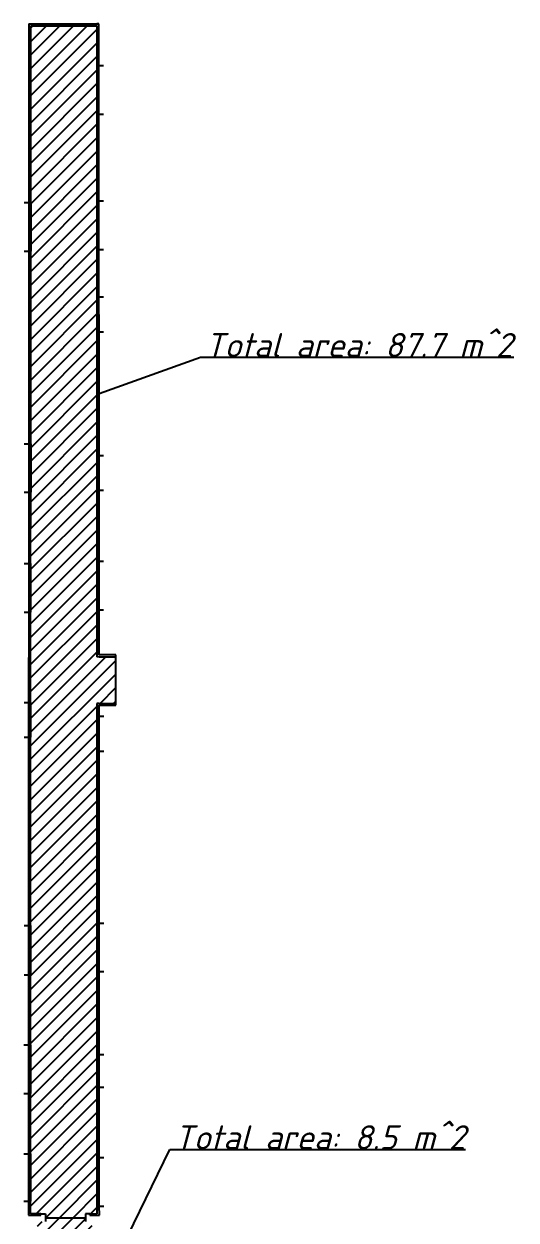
# Model space of a CAD drawing. Header units: millimetres. Extents: x 0 to 135706, y 0 to 79429.
# Drawn here: x 29659 to 45970, y 39281 to 78951 of the extents above; entities that cross this region are included whole.
import ezdxf

# ---------------------------------------------------------------- set-up
doc = ezdxf.new("R2010")
doc.units = ezdxf.units.MM
doc.linetypes.add('ACAD_ISO02W100', pattern=[15, 12, -3])
doc.styles.add('GOST', font='ISOCPEUI.TTF')
doc.styles.get("Standard").update_dxf_attribs({"font": 'Arial.ttf'})
doc.dimstyles.new('Copy of ISO-25', dxfattribs={"dimtxt": 150, "dimasz": 150, "dimexe": 1.25, "dimexo": 0.625, "dimtad": 1, "dimtoh": 1, "dimtxsty": 'Standard', "dimcen": 2.5, "dimadec": 0, "dimazin": 0, "dimtfac": 1, "dimtmove": 0, "dimatfit": 3, "dimfxl": 1, "dimarcsym": 0})
pattern_1 = [(45, (-175694.32, 3900.43), (-224.5064, 224.5064), [])]

msp = doc.modelspace()

# ---------------------------------------------------------------- hatches: boundary and pattern name
h = msp.add_hatch()
h.set_pattern_fill('ANSI31', color=3, scale=100)
h.set_pattern_definition(pattern_1)
h.paths.add_polyline_path([(32079.223, 73081.996), (32079.223, 75956.996), (32079.223, 77566.996), (32079.223, 78885.993), (29888.2, 78885.993), (29886.124, 73025.993), (29885.554, 71415.993), (29883.289, 65025.994), (29882.721, 63420.994), (29881.884, 61058.994), (29881.312, 59445.994), (29880.248, 56442.994), (29879.842, 55296.994), (29877.628, 49046.995), (29877.049, 47412.995), (29876.226, 45090.995), (29875.655, 43480.995), (29874.947, 41481.995), (29874.389, 39905.995), (29874.239, 39485.142), (30222.223, 39485.018), (30371.223, 39485.018), (30371.223, 39359.018), (31696.223, 39360.018), (31696.223, 39485.018), (31839.223, 39485.018), (32079.223, 39485.018), (32079.223, 39743.994), (32079.223, 41351.994), (32079.223, 43693.995), (32079.223, 44773.995), (32079.223, 47519.995), (32079.223, 49126.995), (32079.223, 54833.995), (32079.223, 55993.995), (32079.223, 56418.017), (32704.081, 56418.207), (32703.614, 57958.184), (32150.594, 57958.017), (32079.223, 57958.184), (32079.223, 59517.995), (32079.223, 61129.995), (32079.223, 63483.995), (32079.223, 64641.995), (32079.223, 68740.996), (32079.223, 69900.996), (32079.223, 71467.996)])
h = msp.add_hatch()
h.set_pattern_fill('ANSI31', color=2, scale=100)
h.set_pattern_definition(pattern_1)
h.paths.add_polyline_path([(32203.223, 38233.018), (31989.223, 38233.018), (31924.223, 38233.018), (31924.223, 39235.018), (31846.223, 39235.018), (31696.223, 39235.018), (31696.223, 39360.018), (30371.223, 39359.018), (30371.223, 39233.018), (30221.223, 39233.018), (30108.223, 39233.018), (30108.223, 38231.018), (29868.223, 38231.018), (29868.223, 33527.018), (30171.223, 33527.018), (30321.223, 33527.018), (30321.223, 33404.518), (31655.223, 33404.518), (31655.223, 33548.018), (31805.223, 33548.018), (32203.223, 33548.018)])

# ---------------------------------------------------------------- linework, layer by layer
for p, q in [((29823.223, 78951.016), (29821.124, 73026.016)), ((29823.223, 78951.018), (32144.223, 78951.018)), ((29823.223, 78951.016), (29888.223, 78950.993)), ((32144.223, 78951.018), (32079.223, 78950.999)), ((32144.223, 78951.018), (32144.255, 78951.018)), ((32144.674, 77567.016), (32144.255, 78951.018)), ((32079.223, 77566.996), (32294.674, 77567.061)), ((32079.223, 77566.996), (32079.711, 75956.996)), ((32145.162, 75957.016), (32144.674, 77567.016)), ((32079.223, 75956.996), (32295.162, 75957.061)), ((32146.033, 73082.016), (32145.162, 75957.016)), ((29671.124, 73026.069), (29886.124, 73025.993)), ((29821.124, 73026.016), (29820.554, 71416.016)), ((29886.124, 73025.993), (29885.554, 71415.993)), ((32079.223, 73081.996), (32296.033, 73082.062)), ((32079.223, 73081.996), (32079.223, 71467.996)), ((32146.522, 71468.016), (32146.033, 73082.016)), ((29670.554, 71416.069), (29885.554, 71415.993)), ((29820.554, 71416.016), (29818.289, 65026.017)), ((32079.223, 71467.996), (32296.522, 71468.062)), ((32146.996, 69901.016), (32146.522, 71468.016)), ((32079.223, 69900.996), (32296.996, 69901.062)), ((32079.223, 69900.996), (32079.223, 68740.996)), ((32147.348, 68741.016), (32146.996, 69901.016)), ((32079.223, 68740.996), (32297.348, 68741.062)), ((32148.589, 64642.017), (32147.348, 68741.016)), ((29668.289, 65026.07), (29883.289, 65025.994)), ((29818.289, 65026.017), (29817.721, 63421.017)), ((29883.289, 65025.994), (29882.721, 63420.994)), ((32079.223, 64641.995), (32298.589, 64642.062)), ((32079.223, 64641.995), (32079.223, 63483.995)), ((32148.94, 63484.017), (32148.589, 64642.017)), ((32079.223, 63483.995), (32298.94, 63484.062)), ((32149.653, 61130.017), (32148.94, 63484.017)), ((29667.721, 63421.07), (29882.721, 63420.994)), ((29817.721, 63421.017), (29816.884, 61059.017)), ((32079.223, 61129.995), (32299.653, 61130.062)), ((32079.223, 61129.995), (32079.223, 59517.995)), ((32150.142, 59518.017), (32149.653, 61130.017)), ((29666.884, 61059.07), (29881.884, 61058.994)), ((29816.884, 61059.017), (29816.312, 59446.017)), ((29881.884, 61059.017), (29881.312, 59445.994)), ((32079.223, 59517.995), (32300.142, 59518.062)), ((32150.594, 58023.017), (32150.142, 59518.017)), ((29666.312, 59446.07), (29881.312, 59445.994)), ((29816.312, 59446.017), (29815.248, 56443.017)), ((32703.594, 58023.184), (32150.594, 58023.017)), ((32150.594, 57958.184), (32150.594, 57958.017)), ((32704.1, 56353.184), (32703.594, 58023.184)), ((29665.248, 56443.07), (29880.248, 56442.994)), ((29815.248, 56443.017), (29814.842, 55297.017)), ((29880.248, 56442.994), (29879.842, 55296.994)), ((32153.1, 56418.017), (32079.223, 56418.017)), ((32153.1, 56353.017), (32704.1, 56353.184)), ((32153.209, 55994.018), (32153.1, 56353.017)), ((32079.223, 55993.995), (32303.209, 55994.063)), ((32079.223, 55993.995), (32079.223, 54833.995)), ((32153.56, 54834.018), (32153.209, 55994.018)), ((29664.842, 55297.07), (29879.842, 55296.994)), ((29814.842, 55297.017), (29812.628, 49047.018)), ((32079.223, 54833.995), (32303.56, 54834.063)), ((32155.289, 49127.018), (32153.56, 54834.018)), ((29662.628, 49047.071), (29877.628, 49046.995)), ((29812.628, 49047.018), (29812.049, 47413.018)), ((29877.628, 49046.995), (29877.049, 47412.995)), ((32079.223, 49126.995), (32305.289, 49127.063)), ((32079.223, 49126.995), (32079.71, 47519.995)), ((32155.776, 47520.018), (32155.289, 49127.018)), ((29662.049, 47413.071), (29877.049, 47412.995)), ((29812.049, 47413.018), (29811.226, 45091.018)), ((32079.223, 47519.995), (32305.776, 47520.063)), ((32156.608, 44774.018), (32155.776, 47520.018)), ((29661.226, 45091.071), (29876.226, 45090.995)), ((29811.226, 45091.018), (29810.655, 43481.018)), ((29876.226, 45090.995), (29875.655, 43480.995)), ((32079.223, 44773.995), (32306.608, 44774.063)), ((32079.223, 44773.995), (32079.223, 43693.995)), ((32156.935, 43694.018), (32156.608, 44774.018)), ((32079.223, 43693.995), (32306.935, 43694.064)), ((32157.644, 41352.018), (32156.935, 43694.018)), ((29660.655, 43481.071), (29875.655, 43480.995)), ((29810.655, 43481.018), (29809.947, 41482.018)), ((29659.947, 41482.071), (29874.947, 41481.995)), ((29809.947, 41482.018), (29809.389, 39906.018)), ((29874.947, 41481.995), (29874.389, 39905.995)), ((32079.223, 41351.994), (32307.644, 41352.064)), ((32079.223, 41351.994), (32079.223, 39743.994)), ((32158.131, 39744.018), (32157.644, 41352.018)), ((29659.389, 39906.071), (29874.389, 39905.995)), ((29809.389, 39906.018), (29809.223, 39440.018)), ((32079.223, 39743.994), (32308.131, 39744.064)), ((32158.223, 39440.018), (32158.131, 39744.018)), ((29809.223, 39440.018), (30222.223, 39440.018)), ((30222.223, 39440.018), (30222.223, 39485.018)), ((30222.223, 39485.018), (30371.223, 39485.018)), ((30371.223, 39485.018), (30371.223, 39233.018)), ((30371.223, 39359.018), (31696.223, 39360.018)), ((31839.223, 39485.018), (31696.223, 39485.018)), ((31696.223, 39485.018), (31696.223, 39235.018)), ((31839.223, 39440.018), (31839.223, 39485.018)), ((31839.223, 39440.018), (32158.223, 39440.018))]:
    msp.add_line(p, q)
at = {"linetype": 'ACAD_ISO02W100', "ltscale": 2000}
for p, q in [((29886.124, 73025.993), (29888.2, 78885.993)), ((29888.2, 78885.993), (32079.223, 78885.993)), ((32079.223, 78885.993), (32079.223, 77566.996)), ((32079.223, 75956.996), (32079.223, 73081.996)), ((29883.289, 65025.994), (29885.554, 71415.993)), ((32079.223, 71467.996), (32079.223, 69900.996)), ((32079.223, 68740.996), (32079.223, 64641.995)), ((32079.223, 63483.995), (32079.223, 61129.995)), ((29881.884, 61058.994), (29882.721, 63420.994)), ((32079.223, 59517.995), (32079.223, 57958.184)), ((29880.248, 56442.994), (29881.312, 59445.994)), ((32150.594, 57958.184), (32079.223, 57958.184)), ((32150.594, 57958.017), (32703.614, 57958.184)), ((32079.223, 56418.017), (32704.081, 56418.207)), ((32079.223, 56418.017), (32079.223, 55993.995)), ((29877.628, 49046.995), (29879.842, 55296.994)), ((32079.223, 54833.995), (32079.223, 49126.995)), ((29876.226, 45090.995), (29877.049, 47412.995)), ((32079.223, 47519.995), (32079.223, 44773.995)), ((32079.223, 43693.995), (32079.223, 41351.994)), ((29874.947, 41481.995), (29875.655, 43480.995)), ((29874.239, 39485.142), (29874.389, 39905.995)), ((32079.223, 39743.994), (32079.223, 39485.018)), ((30222.223, 39485.018), (29874.239, 39485.142)), ((31839.223, 39485.018), (32079.223, 39485.018))]:
    msp.add_line(p, q, dxfattribs=at)

# ---------------------------------------------------------------- texts
at = {"char_height": 800, "attachment_point": 7, "style": 'GOST'}
for s, insert in [('Total area: 87.7 m^ 2', (35666.22, 67899.957)), ('Total area: 8.5 m^ 2', (34645.623, 41625.229))]:
    msp.add_mtext(s, dxfattribs=dict(at, insert=insert))

# ---------------------------------------------------------------- leaders
at = {"annotation_type": 0, "has_hookline": 1, "hookline_direction": 0}
for points, text_width in [([(32147.969, 66691.516), (35515.595, 67899.332), (35665.595, 67899.332)], 10233.939), ([(29803.223, 31997.518), (34494.998, 41624.604), (34644.998, 41624.604)], 9653.939)]:
    msp.add_leader(points, dimstyle='Copy of ISO-25', dxfattribs=dict(at, text_width=text_width))

doc.saveas('drawing.dxf')
